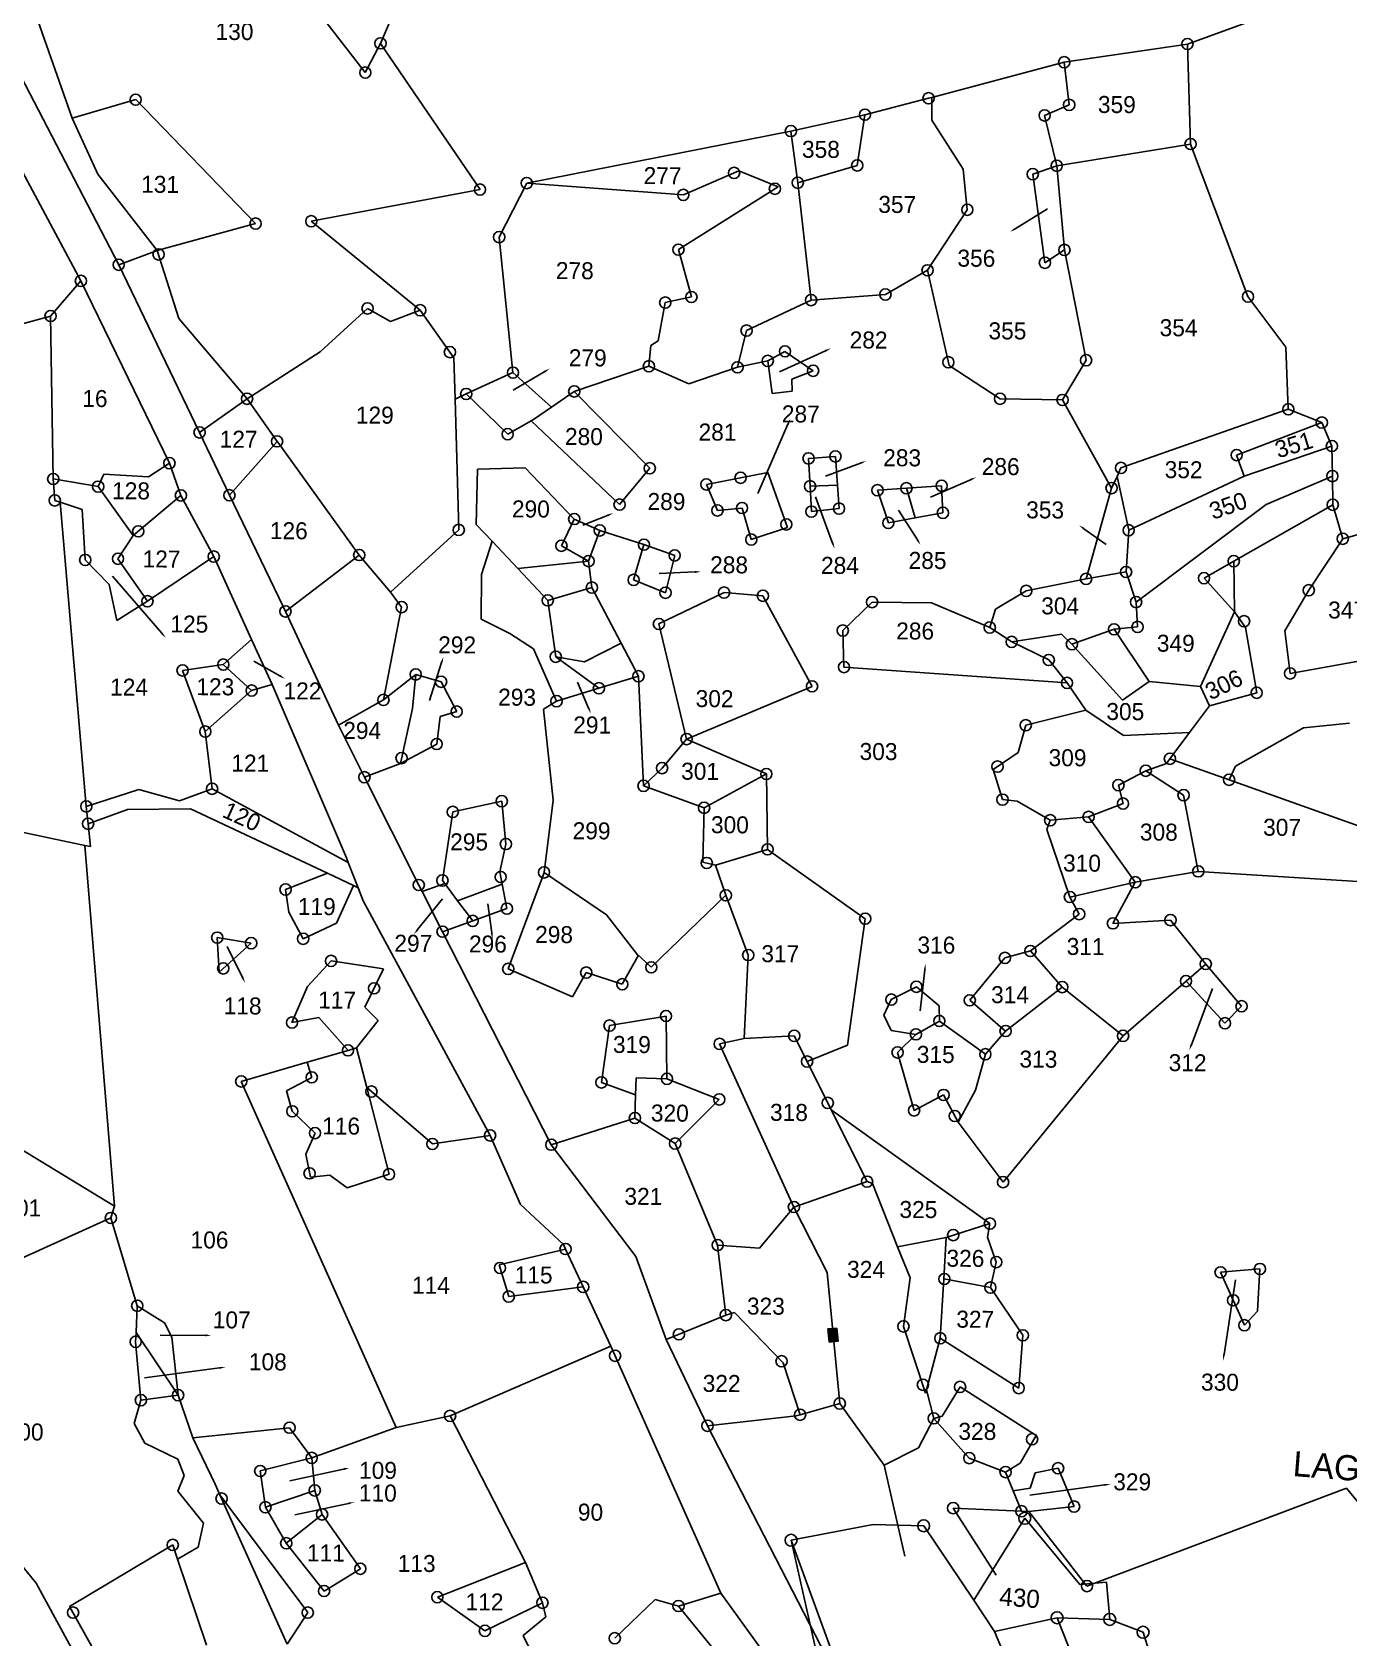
# Model space of a CAD drawing. Header units: metres. Extents: x 303309 to 305776, y 1941305 to 1944345.
# Drawn here: x 304560 to 305103, y 1942359 to 1943021 of the extents above; entities that cross this region are included whole.
import ezdxf

# ---------------------------------------------------------------- set-up
doc = ezdxf.new("R2010")
doc.units = ezdxf.units.M
for name, color, linetype in [('OFF', 1, 'Continuous'), ('POLY_PARCEL', 6, 'Continuous'), ('POLY_ROAD', 30, 'Continuous'), ('TEXT_MAPOUT', 7, 'Continuous'), ('TEXT_PARCEL', 7, 'Continuous'), ('V_BOUND_LINE', 7, 'Continuous')]:
    doc.layers.add(name, color=color, linetype=linetype)
doc.styles.add('TEXT_MAP', font='')
doc.styles.get('TEXT_MAP').set_extended_font_data('Kruti Dev 050')

msp = doc.modelspace()

# ---------------------------------------------------------------- hatches: boundary and pattern name
msp.add_hatch(color=256).paths.add_polyline_path([(304891.88, 1942486.56), (304888.15, 1942486.2), (304888.67, 1942480.81), (304892.41, 1942481.17)])

# ---------------------------------------------------------------- linework, layer by layer
for p, q in [((304965.42, 1942940.14), (304978.76, 1942948.36)), ((304887.15, 1942889.76), (304868.17, 1942881.14)), ((304771.29, 1942881.19), (304758.26, 1942873.48)), ((304871.66, 1942859.44), (304859.28, 1942830.88)), ((304901.58, 1942843.42), (304887.17, 1942837.98)), ((304947.01, 1942836.57), (304930.42, 1942829.32)), ((304890.06, 1942810.46), (304883.03, 1942829.52)), ((304797.26, 1942821.87), (304787.07, 1942817.86)), ((304925.07, 1942811.75), (304917.3, 1942823.97)), ((304993.78, 1942816.36), (305002.95, 1942809.9)), ((304833.27, 1942798.52), (304818.57, 1942797.83)), ((304613.33, 1942773.2), (304592.96, 1942796.73)), ((304661.96, 1942755.67), (304651.27, 1942761.69)), ((304728.76, 1942761.19), (304723.81, 1942745.44)), ((304789.4, 1942742.36), (304784.87, 1942753.1)), ((304718.86, 1942650.99), (304729.17, 1942663.71)), ((304749.42, 1942649.65), (304747.77, 1942661.6)), ((304646.6, 1942631.18), (304640.28, 1942643.98)), ((304928.14, 1942634.34), (304926.15, 1942617.41)), ((305038.11, 1942603.48), (305046.8, 1942626.62)), ((305051.58, 1942475.68), (305056.38, 1942506.44)), ((304888.15, 1942486.2), (304891.88, 1942486.56)), ((304891.88, 1942486.56), (304892.41, 1942481.17)), ((304631.28, 1942483.56), (304612.57, 1942483.66)), ((304888.67, 1942480.81), (304888.15, 1942486.2)), ((304892.41, 1942481.17), (304888.67, 1942480.81)), ((304637.08, 1942470.13), (304606.21, 1942466.1)), ((304688.25, 1942428.34), (304666.11, 1942423.56)), ((305002.27, 1942421.85), (304971.43, 1942417.63)), ((304690.34, 1942414.25), (304668.2, 1942409.47))]:
    msp.add_line(p, q)
for centre, radius in [((304703.54, 1943016.61), 2.32), ((305036.5, 1943016.34), 2.32), ((304985.63, 1943008.82), 2.32), ((304697.27, 1943004.54), 2.32), ((304602.52, 1942993.38), 2.32), ((304929.69, 1942993.95), 2.32), ((304987.68, 1942991.24), 2.32), ((304903.43, 1942987.18), 2.32), ((304977.56, 1942986.87), 2.32), ((304872.85, 1942980.44), 2.32), ((305037.77, 1942975.08), 2.32), ((304849.44, 1942963.16), 2.32), ((304900.24, 1942966.23), 2.32), ((304972.65, 1942962.64), 2.32), ((304982.54, 1942966.1), 2.32), ((304744.59, 1942956.29), 2.32), ((304763.87, 1942958.96), 2.32), ((304866.25, 1942956.6), 2.32), ((304875.68, 1942959.11), 2.32), ((304828.49, 1942954.09), 2.32), ((304945.66, 1942947.94), 2.32), ((304652.01, 1942942.27), 2.32), ((304674.98, 1942943.24), 2.32), ((304752.5, 1942936.69), 2.32), ((304611.95, 1942929.53), 2.32), ((304826.48, 1942931.5), 2.32), ((304985.74, 1942931.4), 2.32), ((304595.51, 1942925.28), 2.32), ((304929.28, 1942922.98), 2.32), ((304977.66, 1942926.1), 2.32), ((304579.9, 1942918.59), 2.32), ((304821.02, 1942909.65), 2.32), ((304831.82, 1942911.97), 2.32), ((304881.2, 1942910.67), 2.32), ((304911.86, 1942912.99), 2.32), ((305061.47, 1942912.13), 2.32), ((304567.41, 1942904.12), 2.32), ((304698.18, 1942907.25), 2.32), ((304719.91, 1942906.49), 2.32), ((304854.56, 1942898.12), 2.32), ((304732.18, 1942889.21), 2.32), ((304870.43, 1942889.54), 2.32), ((304814.29, 1942883.38), 2.32), ((304850.84, 1942882.95), 2.32), ((304863.34, 1942885.6), 2.32), ((304937.84, 1942885.03), 2.32), ((304994.69, 1942885.87), 2.32), ((304758.2, 1942880.76), 2.32), ((304882.05, 1942881.52), 2.32), ((304648.51, 1942869.97), 2.32), ((304738.89, 1942871.96), 2.32), ((304783.47, 1942873.02), 2.32), ((304959.18, 1942869.97), 2.32), ((304984.94, 1942869.48), 2.32), ((305078.11, 1942865.66), 2.32), ((304628.89, 1942856.08), 2.32), ((304756.01, 1942855.37), 2.32), ((305091.94, 1942860.14), 2.32), ((304660.89, 1942852.4), 2.32), ((305096.1, 1942850.48), 2.32), ((304616.44, 1942843.41), 2.32), ((304880.14, 1942845.38), 2.32), ((304891.24, 1942846.17), 2.32), ((305056.79, 1942846.74), 2.32), ((304568.51, 1942836.88), 2.32), ((304814.62, 1942841.32), 2.32), ((304852.11, 1942837.4), 2.32), ((305009.07, 1942841.43), 2.32), ((305096.28, 1942838.09), 2.32), ((304587.04, 1942833.72), 2.32), ((304621.16, 1942830.09), 2.32), ((304641.21, 1942830.17), 2.32), ((304837.98, 1942834.64), 2.32), ((304880.77, 1942833.87), 2.32), ((304908.6, 1942832.25), 2.32), ((304920.54, 1942833.08), 2.32), ((304935.07, 1942834.08), 2.32), ((305005.19, 1942833.14), 2.32), ((304569.14, 1942828.04), 2.32), ((304802.16, 1942826.31), 2.32), ((304842.56, 1942823.91), 2.32), ((304852.71, 1942824.9), 2.32), ((304881.34, 1942823.41), 2.32), ((304892.73, 1942824.67), 2.32), ((304935.57, 1942822.91), 2.32), ((305096.45, 1942826.25), 2.32), ((304735.84, 1942815.89), 2.32), ((304783.47, 1942820.36), 2.32), ((304794.01, 1942815.67), 2.32), ((304870.98, 1942818.15), 2.32), ((304913.08, 1942818.77), 2.32), ((305012.24, 1942815.74), 2.32), ((304603.57, 1942815.29), 2.32), ((304778.19, 1942809.32), 2.32), ((304812.24, 1942809.79), 2.32), ((304856.53, 1942811.9), 2.32), ((305100.59, 1942812.21), 2.32), ((304581.71, 1942803.47), 2.32), ((304595.22, 1942803.96), 2.32), ((304634.74, 1942804.88), 2.32), ((304694.75, 1942805.5), 2.32), ((304789.41, 1942803.02), 2.32), ((304824.92, 1942805.36), 2.32), ((305055.61, 1942802.97), 2.32), ((304994.65, 1942795.67), 2.32), ((305011.19, 1942798.51), 2.32), ((305043.32, 1942795.96), 2.32), ((304790.78, 1942792.09), 2.32), ((304807.98, 1942795.23), 2.32), ((304821.13, 1942789.94), 2.32), ((304845.3, 1942790.02), 2.32), ((304969.99, 1942790.71), 2.32), ((305086.53, 1942790.98), 2.32), ((304607.38, 1942786.43), 2.32), ((304712.26, 1942784.02), 2.32), ((304772.54, 1942786.8), 2.32), ((304861.3, 1942788.71), 2.32), ((304906.39, 1942786.08), 2.32), ((305015.3, 1942786.09), 2.32), ((304664.29, 1942782.23), 2.32), ((304818.4, 1942777.05), 2.32), ((305015.9, 1942775.85), 2.32), ((305059.86, 1942778.18), 2.32), ((304894.29, 1942774.36), 2.32), ((304954.92, 1942775.6), 2.32), ((304963.96, 1942769.65), 2.32), ((305006.22, 1942774.85), 2.32), ((304775.83, 1942763.52), 2.32), ((304988.82, 1942768.72), 2.32), ((304621.86, 1942757.89), 2.32), ((304638.68, 1942760.29), 2.32), ((304718.06, 1942756.24), 2.32), ((304894.77, 1942759.28), 2.32), ((304979.25, 1942762.2), 2.32), ((305078.85, 1942756.65), 2.32), ((304650.37, 1942749.6), 2.32), ((304728.53, 1942753.2), 2.32), ((304793.67, 1942750.53), 2.32), ((304809.96, 1942755.48), 2.32), ((304881.61, 1942751.33), 2.32), ((304986.8, 1942752.74), 2.32), ((304704.75, 1942745.73), 2.32), ((304776.16, 1942745.21), 2.32), ((305065.05, 1942748.68), 2.32), ((304734.97, 1942740.93), 2.32), ((304631.25, 1942732.67), 2.32), ((304829.83, 1942729.58), 2.32), ((304969.78, 1942735.27), 2.32), ((304726.72, 1942727.53), 2.32), ((304712.25, 1942721.71), 2.32), ((304819.72, 1942717.62), 2.32), ((304958.11, 1942718.22), 2.32), ((305019.28, 1942716.5), 2.32), ((305029.26, 1942721.46), 2.32), ((304696.92, 1942713.85), 2.32), ((304812.06, 1942710.28), 2.32), ((304862.75, 1942715.17), 2.32), ((305008.01, 1942710.56), 2.32), ((305053.66, 1942712.79), 2.32), ((304634.07, 1942709.07), 2.32), ((304753.58, 1942703.96), 2.32), ((304960.18, 1942704.59), 2.32), ((305009.9, 1942702.95), 2.32), ((305034.89, 1942706.43), 2.32), ((304582.15, 1942701.77), 2.32), ((304733.34, 1942699.54), 2.32), ((304837.06, 1942701.21), 2.32), ((304995.68, 1942697.48), 2.32), ((304582.9, 1942694.62), 2.32), ((304979.89, 1942696.09), 2.32), ((304755.29, 1942686.27), 2.32), ((304863.24, 1942684.08), 2.32), ((304838.14, 1942678.46), 2.32), ((304729.1, 1942671.22), 2.32), ((304753.12, 1942672.66), 2.32), ((304771.01, 1942674.57), 2.32), ((305014.93, 1942670.49), 2.32), ((305040.95, 1942674.99), 2.32), ((304664.37, 1942667.51), 2.32), ((304719.33, 1942669.36), 2.32), ((304846.02, 1942665.11), 2.32), ((304987.99, 1942664.41), 2.32), ((304755.71, 1942659.62), 2.32), ((304991.81, 1942657.36), 2.32), ((304729.15, 1942650.11), 2.32), ((304741.57, 1942654.55), 2.32), ((304903.52, 1942655.47), 2.32), ((305005.75, 1942653.54), 2.32), ((305029.49, 1942654.88), 2.32), ((304636.18, 1942647.65), 2.32), ((304650.17, 1942645.37), 2.32), ((304671.63, 1942647.17), 2.32), ((304683.16, 1942638.04), 2.32), ((304855.26, 1942640.47), 2.32), ((304961.17, 1942639.28), 2.32), ((304971.72, 1942642.14), 2.32), ((305044.03, 1942636.77), 2.32), ((304638.63, 1942634.96), 2.32), ((304756.22, 1942634.75), 2.32), ((304788.44, 1942633.24), 2.32), ((304815.27, 1942635.4), 2.32), ((304700.88, 1942626.74), 2.32), ((304803.31, 1942628.42), 2.32), ((304924.67, 1942627.36), 2.32), ((304984.83, 1942627.24), 2.32), ((305035.9, 1942629.71), 2.32), ((304914.3, 1942622.09), 2.32), ((304946.66, 1942621.79), 2.32), ((305058.8, 1942619.33), 2.32), ((304667.01, 1942612.62), 2.32), ((304798.03, 1942611.36), 2.32), ((304821.34, 1942615.31), 2.32), ((304934.12, 1942613.25), 2.32), ((305051.95, 1942612.34), 2.32), ((304843.46, 1942603.82), 2.32), ((304874.26, 1942607.13), 2.32), ((304924.44, 1942607.74), 2.32), ((304961.45, 1942609.12), 2.32), ((305009.92, 1942607.14), 2.32), ((304690.13, 1942601.14), 2.32), ((304916.9, 1942600.31), 2.32), ((304953.11, 1942599.53), 2.32), ((304879.54, 1942596.54), 2.32), ((304646.09, 1942588.33), 2.32), ((304675.16, 1942590.01), 2.32), ((304699.81, 1942584.12), 2.32), ((304794.69, 1942587.9), 2.32), ((304821.74, 1942589.4), 2.32), ((304843.33, 1942580.89), 2.32), ((304888.07, 1942579.46), 2.32), ((304935.88, 1942582.74), 2.32), ((304667.14, 1942576), 2.32), ((304808.49, 1942573.23), 2.32), ((304923.69, 1942576.34), 2.32), ((304940.46, 1942574.06), 2.32), ((304676.51, 1942566.99), 2.32), ((304748.75, 1942566.04), 2.32), ((304724.95, 1942562.51), 2.32), ((304774.01, 1942562.22), 2.32), ((304825.12, 1942562.7), 2.32), ((304674.28, 1942550.39), 2.32), ((304707.06, 1942550.03), 2.32), ((304904.29, 1942546.98), 2.32), ((304960.42, 1942546.77), 2.32), ((304592.31, 1942531.99), 2.32), ((304874.09, 1942536.51), 2.32), ((304939.85, 1942524.93), 2.32), ((304954.98, 1942529.68), 2.32), ((304779.89, 1942519.17), 2.32), ((304842.65, 1942520.81), 2.32), ((304752.84, 1942511.36), 2.32), ((304957.62, 1942513.79), 2.32), ((305066.38, 1942510.95), 2.32), ((304936.18, 1942506.82), 2.32), ((305050.14, 1942509.57), 2.32), ((304756.44, 1942499.58), 2.32), ((304787.16, 1942503.56), 2.32), ((304955.17, 1942503.26), 2.32), ((305055.35, 1942498.02), 2.32), ((304603.17, 1942495.78), 2.32), ((304846.02, 1942491.91), 2.32), ((304919.32, 1942487.25), 2.32), ((305060, 1942487.75), 2.32), ((304602.51, 1942480.89), 2.32), ((304826.66, 1942483.98), 2.32), ((304934.51, 1942482.38), 2.32), ((304968.57, 1942483.57), 2.32), ((304800.35, 1942475.13), 2.32), ((304869.02, 1942472.86), 2.32), ((304620.02, 1942458.88), 2.32), ((304927.34, 1942463.17), 2.32), ((304942.68, 1942462.29), 2.32), ((304966.86, 1942461.81), 2.32), ((304604.66, 1942456.82), 2.32), ((304893.01, 1942455.45), 2.32), ((304666.03, 1942445.46), 2.32), ((304732.25, 1942450.35), 2.32), ((304838.46, 1942446.25), 2.32), ((304876.65, 1942450.79), 2.32), ((304931.82, 1942449.31), 2.32), ((304972.4, 1942440.7), 2.32), ((304675.15, 1942433), 2.32), ((304946.48, 1942432.9), 2.32), ((304653.93, 1942427.6), 2.32), ((304961.44, 1942427.15), 2.32), ((304983.13, 1942428.72), 2.32), ((304676.43, 1942419.57), 2.32), ((304637.96, 1942416.21), 2.32), ((304656.06, 1942412.63), 2.32), ((304939.82, 1942412.27), 2.32), ((304989.73, 1942412.92), 2.32), ((304679.42, 1942409.68), 2.32), ((304927.65, 1942404.99), 2.47), ((304968.01, 1942411.01), 2.32), ((304969.38, 1942408.1), 2.47), ((304872.93, 1942399.02), 2.47), ((304617.83, 1942397.11), 2.32), ((304664.65, 1942397.79), 2.32), ((304695.22, 1942387.25), 2.32), ((304995.04, 1942380.13), 2.32), ((304680.28, 1942378.08), 2.32), ((304726.99, 1942375.54), 2.32), ((304770.35, 1942373.23), 2.32), ((304826.49, 1942371.89), 2.32), ((304576.68, 1942369.19), 2.32), ((304673.51, 1942369.19), 2.32), ((304982.68, 1942367.07), 2.47), ((305004.41, 1942366.38), 2.47), ((304746.61, 1942361.65), 2.32), ((304800.21, 1942358.61), 2.32), ((305018.17, 1942361.05), 2.47)]:
    msp.add_circle(centre, radius)
for points in [[(304965.64, 1942939.79), (304963.29, 1942938.83), (304965.2, 1942940.5)], [(304886.98, 1942890.14), (304889.43, 1942890.79), (304887.32, 1942889.38)], [(304771.08, 1942881.55), (304773.44, 1942882.47), (304771.51, 1942880.83)], [(304871.28, 1942859.61), (304872.66, 1942861.74), (304872.04, 1942859.28)], [(304901.43, 1942843.81), (304903.91, 1942844.3), (304901.72, 1942843.03)], [(304946.84, 1942836.95), (304949.3, 1942837.57), (304947.17, 1942836.18)], [(304797.11, 1942822.25), (304799.59, 1942822.78), (304797.41, 1942821.48)], [(304993.54, 1942816.02), (304991.73, 1942817.81), (304994.02, 1942816.71)], [(304925.42, 1942811.98), (304926.41, 1942809.64), (304924.72, 1942811.53)], [(304890.45, 1942810.61), (304890.93, 1942808.12), (304889.67, 1942810.32)], [(304833.25, 1942798.93), (304835.76, 1942798.63), (304833.29, 1942798.1)], [(304613.65, 1942773.47), (304614.97, 1942771.31), (304613.02, 1942772.93)], [(304728.36, 1942761.31), (304729.51, 1942763.57), (304729.16, 1942761.06)], [(304662.16, 1942756.04), (304664.14, 1942754.45), (304661.75, 1942755.31)], [(304789.78, 1942742.52), (304790.37, 1942740.06), (304789.02, 1942742.2)], [(304719.19, 1942650.73), (304717.29, 1942649.05), (304718.54, 1942651.26)], [(304749.83, 1942649.7), (304749.75, 1942647.17), (304749, 1942649.59)], [(304927.72, 1942634.39), (304928.43, 1942636.83), (304928.55, 1942634.3)], [(304646.97, 1942631.36), (304647.71, 1942628.94), (304646.23, 1942631)], [(305038.5, 1942603.34), (305037.24, 1942601.14), (305037.72, 1942603.63)], [(304631.28, 1942483.97), (304633.78, 1942483.54), (304631.28, 1942483.14)], [(305051.99, 1942475.62), (305051.19, 1942473.21), (305051.17, 1942475.75)], [(304637.03, 1942470.54), (304639.56, 1942470.45), (304637.13, 1942469.72)], [(304688.16, 1942428.75), (304690.7, 1942428.87), (304688.34, 1942427.94)], [(305002.21, 1942422.26), (305004.74, 1942422.18), (305002.32, 1942421.43)], [(304690.25, 1942414.65), (304692.78, 1942414.77), (304690.43, 1942413.84)]]:
    msp.add_solid(points)
at = {"layer": 'OFF'}
msp.add_line((304872.93, 1942399.02), (304890.27, 1942322.41), dxfattribs=at)
at = {"layer": 'POLY_PARCEL'}
for p, q in [((304541.89, 1943084.12), (304576.32, 1942985.7)), ((304726.48, 1943070.61), (304703.54, 1943016.61)), ((304671.94, 1943037.17), (304697.27, 1943004.54)), ((305072.45, 1943029.29), (305036.5, 1943016.34)), ((304697.27, 1943004.54), (304703.54, 1943016.61)), ((304703.54, 1943016.61), (304744.59, 1942956.29)), ((305036.5, 1943016.34), (304985.63, 1943008.82)), ((305036.5, 1943016.34), (305037.77, 1942975.08)), ((304985.63, 1943008.82), (304931.06, 1942994.31)), ((304987.68, 1942991.24), (304985.63, 1943008.82)), ((304602.52, 1942993.38), (304576.32, 1942985.7)), ((304652.01, 1942942.27), (304602.52, 1942993.38)), ((304929.69, 1942993.95), (304903.43, 1942987.18)), ((304931.06, 1942994.31), (304929.69, 1942993.95)), ((304931, 1942984.87), (304931.06, 1942994.31)), ((304977.56, 1942986.87), (304987.68, 1942991.24)), ((304576.32, 1942985.7), (304586.89, 1942962.6)), ((304903.43, 1942987.18), (304872.85, 1942980.44)), ((304903.43, 1942987.18), (304900.24, 1942966.23)), ((304943.94, 1942964.73), (304931, 1942984.87)), ((304982.54, 1942966.1), (304977.56, 1942986.87)), ((304872.85, 1942980.44), (304763.87, 1942958.96)), ((304875.68, 1942959.11), (304872.85, 1942980.44)), ((305037.77, 1942975.08), (304982.54, 1942966.1)), ((305061.47, 1942912.13), (305037.77, 1942975.08)), ((304851.42, 1942964.01), (304828.49, 1942954.09)), ((304867.61, 1942957.46), (304851.42, 1942964.01)), ((304900.24, 1942966.23), (304875.68, 1942959.11)), ((304945.66, 1942947.94), (304943.94, 1942964.73)), ((304982.54, 1942966.1), (304972.65, 1942962.64)), ((304985.74, 1942931.4), (304982.54, 1942966.1)), ((304586.89, 1942962.6), (304611.44, 1942931.15)), ((304763.87, 1942958.96), (304752.5, 1942936.69)), ((304828.49, 1942954.09), (304763.87, 1942958.96)), ((304826.48, 1942931.5), (304867.61, 1942957.46)), ((304875.68, 1942959.11), (304881.2, 1942910.67)), ((304972.65, 1942962.64), (304977.66, 1942926.1)), ((304744.59, 1942956.29), (304674.98, 1942943.24)), ((304929.28, 1942922.98), (304945.66, 1942947.94)), ((304611.44, 1942931.15), (304652.01, 1942942.27)), ((304674.98, 1942943.24), (304719.91, 1942906.49)), ((304611.44, 1942931.15), (304595.51, 1942925.28)), ((304620.33, 1942903.09), (304611.44, 1942931.15)), ((304752.5, 1942936.69), (304758.2, 1942880.76)), ((304831.82, 1942911.97), (304826.48, 1942931.5)), ((304977.66, 1942926.1), (304985.74, 1942931.4)), ((304994.69, 1942885.87), (304985.74, 1942931.4)), ((304567.41, 1942904.12), (304579.9, 1942918.59)), ((304911.86, 1942912.99), (304929.28, 1942922.98)), ((304929.28, 1942922.98), (304938.14, 1942883.7)), ((304821.02, 1942909.65), (304831.82, 1942911.97)), ((304881.2, 1942910.67), (304854.56, 1942898.12)), ((304881.2, 1942910.67), (304911.86, 1942912.99)), ((305077.13, 1942891.29), (305061.47, 1942912.13)), ((304499.54, 1942885.58), (304567.41, 1942904.12)), ((304568.51, 1942836.88), (304567.41, 1942904.12)), ((304698.18, 1942907.25), (304678.69, 1942889.28)), ((304707.68, 1942901.8), (304698.18, 1942907.25)), ((304719.91, 1942906.49), (304707.68, 1942901.8)), ((304719.91, 1942906.49), (304733.82, 1942886.9)), ((304818.1, 1942893.91), (304821.02, 1942909.65)), ((304648.51, 1942869.97), (304620.33, 1942903.09)), ((304854.56, 1942898.12), (304850.84, 1942882.95)), ((304814.29, 1942883.38), (304815.02, 1942892)), ((304815.02, 1942892), (304818.1, 1942893.91)), ((305078.11, 1942865.66), (305077.13, 1942891.29)), ((304678.69, 1942889.28), (304648.51, 1942869.97)), ((304733.82, 1942886.9), (304734.3, 1942869.87)), ((304850.84, 1942882.95), (304863.34, 1942885.6)), ((304870.43, 1942889.54), (304863.34, 1942885.6)), ((304863.34, 1942885.6), (304865.08, 1942872.21)), ((304882.05, 1942881.52), (304870.43, 1942889.54)), ((304984.94, 1942869.48), (304994.69, 1942885.87)), ((304758.2, 1942880.76), (304738.89, 1942871.96)), ((304758.2, 1942880.76), (304774.03, 1942866.49)), ((304783.47, 1942873.02), (304814.29, 1942883.38)), ((304830.71, 1942876.15), (304814.29, 1942883.38)), ((304850.84, 1942882.95), (304830.71, 1942876.15)), ((304873.29, 1942878.06), (304882.05, 1942881.52)), ((304873.38, 1942873.18), (304873.29, 1942878.06)), ((304938.14, 1942883.7), (304959.18, 1942869.97)), ((304738.89, 1942871.96), (304734.3, 1942869.87)), ((304738.89, 1942871.96), (304756.01, 1942855.37)), ((304774.03, 1942866.49), (304783.47, 1942873.02)), ((304783.47, 1942873.02), (304814.62, 1942841.32)), ((304865.08, 1942872.21), (304873.38, 1942873.18)), ((304648.51, 1942869.97), (304628.89, 1942856.08)), ((304660.89, 1942852.4), (304648.51, 1942869.97)), ((304734.3, 1942869.87), (304735.84, 1942815.89)), ((304766.71, 1942861.43), (304774.03, 1942866.49)), ((304959.18, 1942869.97), (304984.94, 1942869.48)), ((304984.94, 1942869.48), (305005.19, 1942833.14)), ((305009.07, 1942841.43), (305078.11, 1942865.66)), ((305091.94, 1942860.14), (305078.11, 1942865.66)), ((304756.01, 1942855.37), (304765.67, 1942860.84)), ((304765.67, 1942860.84), (304766.71, 1942861.43)), ((304802.16, 1942826.31), (304765.67, 1942860.84)), ((305091.94, 1942860.14), (305056.79, 1942846.74)), ((305096.1, 1942850.48), (305091.94, 1942860.14)), ((304660.89, 1942852.4), (304641.21, 1942830.17)), ((304661.54, 1942851.48), (304660.89, 1942852.4)), ((304694.75, 1942805.5), (304661.54, 1942851.48)), ((304891.24, 1942846.17), (304880.14, 1942845.38)), ((304880.14, 1942845.38), (304880.77, 1942833.87)), ((304892.06, 1942834.33), (304891.24, 1942846.17)), ((305056.79, 1942846.74), (305059.87, 1942838.1)), ((305059.87, 1942838.1), (305096.1, 1942850.48)), ((305096.28, 1942838.09), (305096.1, 1942850.48)), ((304589.4, 1942838.8), (304587.04, 1942833.72)), ((304607.79, 1942837.79), (304589.4, 1942838.8)), ((304616.44, 1942843.41), (304607.79, 1942837.79)), ((304743.49, 1942840.98), (304743.03, 1942818.16)), ((304763.25, 1942841.42), (304743.49, 1942840.98)), ((304783.47, 1942820.36), (304763.25, 1942841.42)), ((304814.62, 1942841.32), (304802.16, 1942826.31)), ((304837.98, 1942834.64), (304863.42, 1942839.61)), ((304863.42, 1942839.61), (304871.44, 1942816.83)), ((305005.19, 1942833.14), (305007.44, 1942837.94)), ((305007.44, 1942837.94), (305009.07, 1942841.43)), ((305012.24, 1942815.74), (305007.44, 1942837.94)), ((305059.87, 1942838.1), (305012.24, 1942815.74)), ((305096.28, 1942838.09), (305068.91, 1942826.31)), ((305096.45, 1942826.25), (305096.28, 1942838.09)), ((304568.51, 1942836.88), (304569.14, 1942828.04)), ((304587.04, 1942833.72), (304568.51, 1942836.88)), ((304587.04, 1942833.72), (304601.52, 1942813.56)), ((304842.56, 1942823.91), (304837.98, 1942834.64)), ((304880.77, 1942833.87), (304892.06, 1942834.33)), ((304880.77, 1942833.87), (304881.34, 1942823.41)), ((304892.73, 1942824.67), (304892.06, 1942834.33)), ((304908.6, 1942832.25), (304920.54, 1942833.08)), ((304913.08, 1942818.77), (304908.6, 1942832.25)), ((304920.54, 1942833.08), (304935.07, 1942834.08)), ((304920.54, 1942833.08), (304924.12, 1942820.8)), ((304935.07, 1942834.08), (304935.57, 1942822.91)), ((305005.19, 1942833.14), (304994.65, 1942795.67)), ((304569.14, 1942828.04), (304571.39, 1942827.3)), ((304571.39, 1942827.3), (304580.47, 1942824.34)), ((304571.39, 1942827.3), (304582.15, 1942701.77)), ((304580.47, 1942824.34), (304581.71, 1942803.47)), ((304601.52, 1942813.56), (304621.16, 1942830.09)), ((304852.71, 1942824.9), (304842.56, 1942823.91)), ((304856.53, 1942811.9), (304852.71, 1942824.9)), ((304881.34, 1942823.41), (304892.73, 1942824.67)), ((305068.91, 1942826.31), (305015.3, 1942786.09)), ((305096.45, 1942826.25), (305055.61, 1942802.97)), ((305100.59, 1942812.21), (305096.45, 1942826.25)), ((304743.03, 1942818.16), (304749.55, 1942811.23)), ((304783.47, 1942820.36), (304778.19, 1942809.32)), ((304794.01, 1942815.67), (304783.47, 1942820.36)), ((304924.12, 1942820.8), (304913.08, 1942818.77)), ((304935.57, 1942822.91), (304924.12, 1942820.8)), ((304595.22, 1942803.96), (304601.52, 1942813.56)), ((304735.84, 1942815.89), (304707.66, 1942790.25)), ((304749.55, 1942811.23), (304745.23, 1942797.54)), ((304749.55, 1942811.23), (304760.15, 1942799.96)), ((304789.41, 1942803.02), (304794.01, 1942815.67)), ((304794.01, 1942815.67), (304812.24, 1942809.79)), ((304871.44, 1942816.83), (304856.53, 1942811.9)), ((305012.24, 1942815.74), (305011.19, 1942798.51)), ((305100.59, 1942812.21), (305086.53, 1942790.98)), ((305114.39, 1942816.02), (305100.59, 1942812.21)), ((304634.74, 1942804.88), (304607.38, 1942786.43)), ((304694.75, 1942805.5), (304664.29, 1942782.23)), ((304707.66, 1942790.25), (304694.75, 1942805.5)), ((304778.19, 1942809.32), (304789.41, 1942803.02)), ((304807.98, 1942795.23), (304812.24, 1942809.79)), ((304812.24, 1942809.79), (304824.92, 1942805.36)), ((304824.92, 1942805.36), (304821.13, 1942789.94)), ((304581.71, 1942803.47), (304591.53, 1942793.33)), ((304607.38, 1942786.43), (304595.22, 1942803.96)), ((304789.41, 1942803.02), (304760.15, 1942799.96)), ((304760.15, 1942799.96), (304772.54, 1942786.8)), ((304790.78, 1942792.09), (304789.41, 1942803.02)), ((305011.19, 1942798.51), (304994.65, 1942795.67)), ((305011.19, 1942798.51), (305015.3, 1942786.09)), ((305055.61, 1942802.97), (305043.32, 1942795.96)), ((305055.93, 1942782.02), (305055.61, 1942802.97)), ((304591.53, 1942793.33), (304594.74, 1942778.46)), ((304745.23, 1942797.54), (304745.12, 1942779.01)), ((304772.54, 1942786.8), (304790.78, 1942792.09)), ((304802.83, 1942769.1), (304790.78, 1942792.09)), ((304821.13, 1942789.94), (304807.98, 1942795.23)), ((304994.65, 1942795.67), (304969.99, 1942790.71)), ((305043.32, 1942795.96), (305055.93, 1942782.02)), ((304594.74, 1942778.46), (304607.38, 1942786.43)), ((304712.26, 1942784.02), (304707.66, 1942790.25)), ((304775.83, 1942763.52), (304772.54, 1942786.8)), ((304818.4, 1942777.05), (304845.3, 1942790.02)), ((304845.3, 1942790.02), (304861.3, 1942788.71)), ((304861.3, 1942788.71), (304881.61, 1942751.33)), ((304906.39, 1942786.08), (304894.29, 1942774.36)), ((304930.91, 1942785.72), (304906.39, 1942786.08)), ((304954.92, 1942775.6), (304930.91, 1942785.72)), ((304969.99, 1942790.71), (304957.34, 1942783.18)), ((305015.3, 1942786.09), (305015.9, 1942775.85)), ((305086.53, 1942790.98), (305076.67, 1942774.27)), ((304704.75, 1942745.73), (304712.26, 1942784.02)), ((304745.12, 1942779.01), (304756.9, 1942773.1)), ((304957.34, 1942783.18), (304954.92, 1942775.6)), ((305041.84, 1942751.21), (305055.93, 1942782.02)), ((305055.93, 1942782.02), (305060.45, 1942775.56)), ((304756.9, 1942773.1), (304766.68, 1942766.76)), ((304829.83, 1942729.58), (304818.4, 1942777.05)), ((304894.29, 1942774.36), (304894.77, 1942759.28)), ((304963.96, 1942769.65), (304954.92, 1942775.6)), ((304963.96, 1942769.65), (304984.53, 1942772.82)), ((304984.53, 1942772.82), (304988.82, 1942768.72)), ((305006.22, 1942774.85), (304988.82, 1942768.72)), ((305015.9, 1942775.85), (305006.22, 1942774.85)), ((305020.74, 1942753.34), (305006.22, 1942774.85)), ((305060.45, 1942775.56), (305065.05, 1942748.68)), ((305076.67, 1942774.27), (305078.85, 1942756.65)), ((304650.29, 1942770.67), (304638.68, 1942760.29)), ((304766.68, 1942766.76), (304776.16, 1942745.21)), ((304802.83, 1942769.1), (304787.74, 1942761.46)), ((304809.96, 1942755.48), (304802.83, 1942769.1)), ((304979.25, 1942762.2), (304963.96, 1942769.65)), ((304988.82, 1942768.72), (305009.69, 1942745.58)), ((304638.68, 1942760.29), (304621.86, 1942757.89)), ((304638.68, 1942760.29), (304650.37, 1942749.6)), ((304775.83, 1942763.52), (304793.67, 1942750.53)), ((304787.74, 1942761.46), (304775.83, 1942763.52)), ((304894.77, 1942759.28), (304986.8, 1942752.74)), ((304986.8, 1942752.74), (304979.25, 1942762.2)), ((305078.85, 1942756.65), (305120.61, 1942764.17)), ((304621.86, 1942757.89), (304631.25, 1942732.67)), ((304650.37, 1942749.6), (304658.87, 1942752.07)), ((304704.75, 1942745.73), (304718.06, 1942756.24)), ((304716.76, 1942742.25), (304718.06, 1942756.24)), ((304718.06, 1942756.24), (304728.53, 1942753.2)), ((304728.53, 1942753.2), (304734.97, 1942740.93)), ((304793.67, 1942750.53), (304809.96, 1942755.48)), ((304812.06, 1942710.28), (304809.96, 1942755.48)), ((304986.8, 1942752.74), (304994.57, 1942741.47)), ((305009.69, 1942745.58), (305020.74, 1942753.34)), ((305041.84, 1942751.21), (305020.74, 1942753.34)), ((304650.37, 1942749.6), (304631.25, 1942732.67)), ((304686.15, 1942735.25), (304704.75, 1942745.73)), ((304776.16, 1942745.21), (304770.85, 1942741.94)), ((304776.16, 1942745.21), (304793.67, 1942750.53)), ((304881.61, 1942751.33), (304829.83, 1942729.58)), ((305045.55, 1942743.34), (305041.84, 1942751.21)), ((305065.05, 1942748.68), (305045.55, 1942743.34)), ((304711.78, 1942719.56), (304716.76, 1942742.25)), ((304728.22, 1942738.87), (304726.72, 1942727.53)), ((304734.97, 1942740.93), (304728.22, 1942738.87)), ((304770.85, 1942741.94), (304774.72, 1942704.32)), ((304994.57, 1942741.47), (304969.78, 1942735.27)), ((304994.57, 1942741.47), (305010.06, 1942731.07)), ((305037.28, 1942732.23), (305045.55, 1942743.34)), ((304631.25, 1942732.67), (304634.07, 1942709.07)), ((304969.78, 1942735.27), (304966.65, 1942724.06)), ((305010.06, 1942731.07), (305037.28, 1942732.23)), ((305029.26, 1942721.46), (305037.28, 1942732.23)), ((305084.41, 1942734.27), (305056.34, 1942718.42)), ((305103.29, 1942736.15), (305084.41, 1942734.27)), ((304726.72, 1942727.53), (304711.78, 1942719.56)), ((304829.83, 1942729.58), (304819.72, 1942717.62)), ((304862.75, 1942715.17), (304829.83, 1942729.58)), ((304711.78, 1942719.56), (304696.92, 1942713.85)), ((304966.65, 1942724.06), (304956.28, 1942716.98)), ((305019.28, 1942716.5), (305027.81, 1942719.51)), ((305027.81, 1942719.51), (305029.26, 1942721.46)), ((305053.66, 1942712.79), (305029.26, 1942721.46)), ((305056.34, 1942718.42), (305053.66, 1942712.79)), ((304819.72, 1942717.62), (304812.06, 1942710.28)), ((304862.75, 1942715.17), (304837.06, 1942701.21)), ((304863.24, 1942684.08), (304862.75, 1942715.17)), ((304956.28, 1942716.98), (304960.18, 1942704.59)), ((305008.01, 1942710.56), (305019.28, 1942716.5)), ((305019.28, 1942716.5), (305034.89, 1942706.43)), ((305133.3, 1942684.33), (305053.66, 1942712.79)), ((304581.59, 1942685.68), (304477.06, 1942707.59)), ((304603.87, 1942708.79), (304582.15, 1942701.77)), ((304620.65, 1942704.16), (304603.87, 1942708.79)), ((304634.07, 1942709.07), (304620.65, 1942704.16)), ((304634.07, 1942709.07), (304690.24, 1942678.65)), ((304837.06, 1942701.21), (304812.06, 1942710.28)), ((305009.9, 1942702.95), (305008.01, 1942710.56)), ((305034.89, 1942706.43), (305040.95, 1942674.99)), ((304582.15, 1942701.77), (304582.9, 1942694.62)), ((304582.9, 1942694.62), (304599.17, 1942700.54)), ((304599.17, 1942700.54), (304625.17, 1942700.73)), ((304625.17, 1942700.73), (304681.62, 1942674.2)), ((304729.1, 1942671.22), (304733.34, 1942699.54)), ((304733.34, 1942699.54), (304753.58, 1942703.96)), ((304753.58, 1942703.96), (304755.29, 1942686.27)), ((304774.72, 1942704.32), (304771.01, 1942674.57)), ((304836.6, 1942678.83), (304837.06, 1942701.21)), ((304960.18, 1942704.59), (304966.2, 1942703.99)), ((304966.2, 1942703.99), (304979.89, 1942696.09)), ((304995.68, 1942697.48), (305009.9, 1942702.95)), ((304582.9, 1942694.62), (304583.87, 1942685.21)), ((304978.5, 1942692.24), (304979.89, 1942696.09)), ((304987.99, 1942664.41), (304978.5, 1942692.24)), ((304979.89, 1942696.09), (304995.68, 1942697.48)), ((304995.68, 1942697.48), (305014.93, 1942670.49)), ((304593.85, 1942536.82), (304581.59, 1942685.68)), ((304583.87, 1942685.21), (304581.59, 1942685.68)), ((304755.29, 1942686.27), (304752.71, 1942674.74)), ((304841.79, 1942677.59), (304836.6, 1942678.83)), ((304841.79, 1942677.59), (304863.24, 1942684.08)), ((304903.52, 1942655.47), (304863.24, 1942684.08)), ((304681.62, 1942674.2), (304664.37, 1942667.51)), ((304681.62, 1942674.2), (304692.35, 1942669.16)), ((304752.71, 1942674.74), (304753.72, 1942669.65)), ((304771.01, 1942674.57), (304756.22, 1942634.75)), ((304796.85, 1942657.12), (304771.01, 1942674.57)), ((304846.02, 1942665.11), (304841.79, 1942677.59)), ((305014.93, 1942670.49), (305040.95, 1942674.99)), ((305040.95, 1942674.99), (305175.81, 1942666.39)), ((304664.37, 1942667.51), (304665.68, 1942658.21)), ((304685.4, 1942653.56), (304692.35, 1942669.16)), ((304692.35, 1942669.16), (304694.29, 1942668.25)), ((304730.05, 1942669.95), (304720.69, 1942666.69)), ((304730.05, 1942669.95), (304729.1, 1942671.22)), ((304735.36, 1942662.85), (304730.05, 1942669.95)), ((304735.36, 1942662.85), (304753.72, 1942669.65)), ((304753.72, 1942669.65), (304755.71, 1942659.62)), ((305014.93, 1942670.49), (304987.99, 1942664.41)), ((305005.75, 1942653.54), (305014.93, 1942670.49)), ((304741.57, 1942654.55), (304735.36, 1942662.85)), ((304755.71, 1942659.62), (304741.57, 1942654.55)), ((304815.27, 1942635.4), (304846.02, 1942665.11)), ((304855.26, 1942640.47), (304846.02, 1942665.11)), ((304987.99, 1942664.41), (304991.81, 1942657.36)), ((304665.68, 1942658.21), (304671.63, 1942647.17)), ((304671.63, 1942647.17), (304685.4, 1942653.56)), ((304741.57, 1942654.55), (304729.15, 1942650.11)), ((304809.16, 1942641.13), (304796.85, 1942657.12)), ((304896.2, 1942603.23), (304903.52, 1942655.47)), ((304991.81, 1942657.36), (304971.72, 1942642.14)), ((305029.49, 1942654.88), (305005.75, 1942653.54)), ((305044.03, 1942636.77), (305029.49, 1942654.88)), ((304636.18, 1942647.65), (304650.17, 1942645.37)), ((304636.93, 1942633.43), (304636.18, 1942647.65)), ((304650.17, 1942645.37), (304636.93, 1942633.43)), ((304803.31, 1942628.42), (304809.89, 1942640.18)), ((304809.16, 1942641.13), (304815.27, 1942635.4)), ((304809.89, 1942640.18), (304809.16, 1942641.13)), ((304853.52, 1942606.08), (304855.26, 1942640.47)), ((304961.17, 1942639.28), (304946.66, 1942621.79)), ((304971.72, 1942642.14), (304961.17, 1942639.28)), ((304984.83, 1942627.24), (304971.72, 1942642.14)), ((304683.16, 1942638.04), (304673.45, 1942627.55)), ((304683.16, 1942638.04), (304704.71, 1942634.74)), ((304704.71, 1942634.74), (304697.12, 1942618.91)), ((304756.22, 1942634.75), (304782.75, 1942623.24)), ((304782.75, 1942623.24), (304788.44, 1942633.24)), ((304788.44, 1942633.24), (304803.31, 1942628.42)), ((305035.9, 1942629.71), (305044.03, 1942636.77)), ((305044.03, 1942636.77), (305058.8, 1942619.33)), ((304673.45, 1942627.55), (304667.01, 1942612.62)), ((304914.3, 1942622.09), (304924.67, 1942627.36)), ((304924.67, 1942627.36), (304934.04, 1942619.48)), ((304961.45, 1942609.12), (304984.83, 1942627.24)), ((304984.83, 1942627.24), (305009.92, 1942607.14)), ((305009.92, 1942607.14), (305035.9, 1942629.71)), ((305051.95, 1942612.34), (305035.9, 1942629.71)), ((304911.2, 1942615.64), (304914.3, 1942622.09)), ((304934.04, 1942619.48), (304934.12, 1942613.25)), ((304946.66, 1942621.79), (304961.45, 1942609.12)), ((305058.8, 1942619.33), (305051.95, 1942612.34)), ((304667.01, 1942612.62), (304678.03, 1942614.71)), ((304678.03, 1942614.71), (304690.13, 1942601.14)), ((304702.57, 1942613.51), (304693.64, 1942602.16)), ((304697.12, 1942618.91), (304702.57, 1942613.51)), ((304821.34, 1942615.31), (304798.03, 1942611.36)), ((304821.74, 1942589.4), (304821.34, 1942615.31)), ((304914.23, 1942609.39), (304911.2, 1942615.64)), ((304934.12, 1942613.25), (304924.44, 1942607.74)), ((304934.12, 1942613.25), (304953.11, 1942599.53)), ((304798.03, 1942611.36), (304794.69, 1942587.9)), ((304843.46, 1942603.82), (304853.52, 1942606.08)), ((304853.52, 1942606.08), (304874.26, 1942607.13)), ((304874.26, 1942607.13), (304879.54, 1942596.54)), ((304924.44, 1942607.74), (304914.23, 1942609.39)), ((304916.9, 1942600.31), (304924.44, 1942607.74)), ((304953.11, 1942599.53), (304961.45, 1942609.12)), ((305009.92, 1942607.14), (304960.42, 1942546.77)), ((304690.13, 1942601.14), (304673.28, 1942596.24)), ((304693.64, 1942602.16), (304690.13, 1942601.14)), ((304693.64, 1942602.16), (304697.85, 1942585.8)), ((304874.09, 1942536.51), (304843.46, 1942603.82)), ((304879.54, 1942596.54), (304896.2, 1942603.23)), ((304923.69, 1942576.34), (304916.9, 1942600.31)), ((304953.11, 1942599.53), (304949.05, 1942584.7)), ((304673.28, 1942596.24), (304646.09, 1942588.33)), ((304675.16, 1942590.01), (304673.28, 1942596.24)), ((304879.54, 1942596.54), (304889.47, 1942576.67)), ((304646.09, 1942588.33), (304709.97, 1942445.52)), ((304664.8, 1942584.51), (304675.16, 1942590.01)), ((304794.69, 1942587.9), (304808.81, 1942582.81)), ((304808.81, 1942582.81), (304809.05, 1942589.8)), ((304809.05, 1942589.8), (304821.74, 1942589.4)), ((304821.74, 1942589.4), (304843.33, 1942580.89)), ((304667.14, 1942576), (304664.8, 1942584.51)), ((304697.85, 1942585.8), (304707.06, 1942550.03)), ((304697.85, 1942585.8), (304724.95, 1942562.51)), ((304808.49, 1942573.23), (304808.81, 1942582.81)), ((304843.33, 1942580.89), (304825.12, 1942562.7)), ((304935.88, 1942582.74), (304923.69, 1942576.34)), ((304941.83, 1942571.48), (304935.88, 1942582.74)), ((304949.05, 1942584.7), (304941.83, 1942571.48)), ((304676.51, 1942566.99), (304667.14, 1942576)), ((304774.01, 1942562.22), (304808.49, 1942573.23)), ((304825.12, 1942562.7), (304808.49, 1942573.23)), ((304889.47, 1942576.67), (304904.29, 1942546.98)), ((304954.98, 1942529.68), (304889.47, 1942576.67)), ((304672.71, 1942558.28), (304676.51, 1942566.99)), ((304724.95, 1942562.51), (304748.75, 1942566.04)), ((304960.42, 1942546.77), (304941.83, 1942571.48)), ((304551.5, 1942562.58), (304593.85, 1942536.82)), ((304825.12, 1942562.7), (304842.65, 1942520.81)), ((304674.59, 1942548.86), (304672.71, 1942558.28)), ((304682.65, 1942549.6), (304674.59, 1942548.86)), ((304689.77, 1942544.46), (304682.65, 1942549.6)), ((304707.06, 1942550.03), (304689.77, 1942544.46)), ((304904.29, 1942546.98), (304874.09, 1942536.51)), ((304904.29, 1942546.98), (304906.49, 1942546.28)), ((304906.49, 1942546.28), (304916.9, 1942520.03)), ((304592.31, 1942531.99), (304593.85, 1942536.82)), ((304859.98, 1942519.5), (304874.09, 1942536.51)), ((304874.09, 1942536.51), (304887.78, 1942509.54)), ((304481.17, 1942481.73), (304592.31, 1942531.99)), ((304592.31, 1942531.99), (304603.17, 1942495.78)), ((304936.9, 1942524), (304954.98, 1942529.68)), ((304954.98, 1942529.68), (304954.04, 1942524.01)), ((304842.65, 1942520.81), (304859.98, 1942519.5)), ((304842.65, 1942520.81), (304846.02, 1942491.91)), ((304936.9, 1942524), (304916.9, 1942520.03)), ((304916.9, 1942520.03), (304922.05, 1942507.3)), ((304935.92, 1942506.87), (304936.9, 1942524)), ((304954.04, 1942524.01), (304957.62, 1942513.79)), ((304779.89, 1942519.17), (304752.43, 1942512.69)), ((304957.62, 1942513.79), (304955.17, 1942503.26)), ((304752.43, 1942512.69), (304756.44, 1942499.58)), ((304887.78, 1942509.54), (304893.01, 1942455.45)), ((304922.05, 1942507.3), (304919.32, 1942487.25)), ((304934.51, 1942482.38), (304935.92, 1942506.87)), ((304955.17, 1942503.26), (304935.92, 1942506.87)), ((305050.14, 1942509.57), (305066.38, 1942510.95)), ((305060, 1942487.75), (305050.14, 1942509.57)), ((305066.38, 1942510.95), (305065.37, 1942493.5)), ((304756.44, 1942499.58), (304787.16, 1942503.56)), ((304955.17, 1942503.26), (304968.57, 1942483.57)), ((304603.17, 1942495.78), (304602.68, 1942484.74)), ((304614.45, 1942488.7), (304603.17, 1942495.78)), ((305065.37, 1942493.5), (305060, 1942487.75)), ((304617.43, 1942482.81), (304614.45, 1942488.7)), ((304846.02, 1942491.91), (304821.35, 1942481.8)), ((304846.02, 1942491.91), (304849.54, 1942492.98)), ((304849.54, 1942492.98), (304869.63, 1942472.23)), ((304919.32, 1942487.25), (304928.47, 1942459.76)), ((304602.68, 1942484.74), (304602.51, 1942480.89)), ((304602.51, 1942480.89), (304604.66, 1942456.82)), ((304602.68, 1942484.74), (304620.02, 1942458.88)), ((304620.02, 1942458.88), (304617.43, 1942482.81)), ((304928.83, 1942461.09), (304934.51, 1942482.38)), ((304966.86, 1942461.81), (304934.51, 1942482.38)), ((304968.57, 1942483.57), (304966.86, 1942461.81)), ((304732.25, 1942450.35), (304798.56, 1942479.1)), ((304869.63, 1942472.23), (304876.65, 1942450.79)), ((304928.47, 1942459.76), (304928.83, 1942461.09)), ((304928.83, 1942461.09), (304931.82, 1942449.31)), ((304942.68, 1942462.29), (304935.23, 1942450.2)), ((304974.01, 1942442.27), (304942.68, 1942462.29)), ((304604.66, 1942456.82), (304601.88, 1942447.24)), ((304620.02, 1942458.88), (304604.66, 1942456.82)), ((304626.08, 1942441.23), (304620.02, 1942458.88)), ((304876.65, 1942450.79), (304893.01, 1942455.45)), ((304893.01, 1942455.45), (304911.3, 1942430.07)), ((304601.88, 1942447.24), (304606.28, 1942439.05)), ((304709.97, 1942445.52), (304732.25, 1942450.35)), ((304732.25, 1942450.35), (304763.38, 1942389.84)), ((304838.46, 1942446.25), (304875.09, 1942450.34)), ((304875.09, 1942450.34), (304876.65, 1942450.79)), ((304931.82, 1942449.31), (304925.51, 1942437.21)), ((304935.23, 1942450.2), (304931.82, 1942449.31)), ((304931.82, 1942449.31), (304946.48, 1942432.9)), ((304626.08, 1942441.23), (304666.03, 1942445.46)), ((304635.29, 1942422.13), (304626.08, 1942441.23)), ((304666.03, 1942445.46), (304675.15, 1942433)), ((304675.15, 1942433), (304709.97, 1942445.52)), ((304967.47, 1942430.85), (304974.01, 1942442.27)), ((304515.84, 1942436.77), (304561.49, 1942381.26)), ((304606.28, 1942439.05), (304619.87, 1942432.53)), ((304925.51, 1942437.21), (304911.3, 1942430.07)), ((304619.87, 1942432.53), (304622.49, 1942425.79)), ((304675.15, 1942433), (304653.93, 1942427.6)), ((304653.93, 1942427.6), (304656.06, 1942412.63)), ((304676.43, 1942419.57), (304675.15, 1942433)), ((304911.3, 1942430.07), (304919.82, 1942392.52)), ((304946.48, 1942432.9), (304961.44, 1942427.15)), ((304961.44, 1942427.15), (304967.47, 1942430.85)), ((304961.44, 1942427.15), (304964.6, 1942419.38)), ((304971.61, 1942420.51), (304973.69, 1942426.85)), ((304973.69, 1942426.85), (304983.13, 1942428.72)), ((304983.13, 1942428.72), (304989.73, 1942412.92)), ((304622.49, 1942425.79), (304619.93, 1942419.23)), ((304637.29, 1942417.7), (304635.29, 1942422.13)), ((304964.6, 1942419.38), (304971.61, 1942420.51)), ((304995.04, 1942380.13), (305102.11, 1942420.57)), ((305102.11, 1942420.57), (305130.77, 1942385.33)), ((304619.93, 1942419.23), (304630.48, 1942406.04)), ((304637.29, 1942417.7), (304673.51, 1942369.19)), ((304665.02, 1942356.09), (304637.29, 1942417.7)), ((304676.43, 1942419.57), (304656.06, 1942412.63)), ((304679.42, 1942409.68), (304676.43, 1942419.57)), ((304964.6, 1942419.38), (304968.01, 1942411.01)), ((304656.06, 1942412.63), (304664.65, 1942397.79)), ((304679.42, 1942409.68), (304664.65, 1942397.79)), ((304695.22, 1942387.25), (304679.42, 1942409.68)), ((304957.52, 1942384.6), (304939.82, 1942412.27)), ((304939.82, 1942412.27), (304968.01, 1942411.01)), ((304969.38, 1942408.1), (304948.29, 1942374.33)), ((304992.06, 1942380.81), (304969.38, 1942408.1)), ((304989.73, 1942412.92), (304971.07, 1942410.87)), ((304971.07, 1942410.87), (304995.04, 1942380.13)), ((304630.48, 1942406.04), (304628.31, 1942396.2)), ((304906.78, 1942405.57), (304872.93, 1942399.02)), ((304927.65, 1942404.99), (304906.78, 1942405.57)), ((304948.29, 1942374.33), (304927.65, 1942404.99)), ((304575.24, 1942371.75), (304617.83, 1942397.11)), ((304617.83, 1942397.11), (304619.83, 1942391.18)), ((304628.31, 1942396.2), (304619.83, 1942391.18)), ((304664.65, 1942397.79), (304680.28, 1942378.08)), ((304619.83, 1942391.18), (304631.81, 1942355.68)), ((304680.28, 1942378.08), (304695.22, 1942387.25)), ((304763.38, 1942389.84), (304726.99, 1942375.54)), ((304763.38, 1942389.84), (304770.35, 1942373.23)), ((304561.49, 1942381.26), (304579.31, 1942348.45)), ((305003.13, 1942381.71), (304992.06, 1942380.81)), ((305004.41, 1942366.38), (305003.13, 1942381.71)), ((304726.99, 1942375.54), (304746.61, 1942361.65)), ((304800.21, 1942358.61), (304816.89, 1942374.57)), ((304816.89, 1942374.57), (304826.49, 1942371.89)), ((304826.49, 1942371.89), (304843.94, 1942377.23)), ((304956.87, 1942361.32), (304948.29, 1942374.33)), ((304587.79, 1942349.34), (304575.24, 1942371.75)), ((304673.51, 1942369.19), (304665.02, 1942356.09)), ((304746.61, 1942361.65), (304770.35, 1942373.23)), ((304771.76, 1942367.36), (304762.44, 1942359.68)), ((304770.35, 1942373.23), (304771.76, 1942367.36)), ((304878.62, 1942307.94), (304826.49, 1942371.89)), ((304956.87, 1942361.32), (304982.68, 1942367.07)), ((304967.56, 1942336.04), (304956.87, 1942361.32)), ((304982.68, 1942367.07), (305004.41, 1942366.38)), ((304992.81, 1942341.72), (304982.68, 1942367.07)), ((305018.17, 1942361.05), (305004.41, 1942366.38)), ((305027.54, 1942331.27), (305018.17, 1942361.05)), ((304762.44, 1942359.68), (304765.89, 1942352.77))]:
    msp.add_line(p, q, dxfattribs=at)
at = {"layer": 'POLY_ROAD'}
for p, q in [((304595.51, 1942925.28), (304545.72, 1943020.82)), ((304554.74, 1942965.6), (304579.9, 1942918.59)), ((304628.89, 1942856.08), (304595.51, 1942925.28)), ((304579.9, 1942918.59), (304616.44, 1942843.41)), ((304628.89, 1942856.08), (304641.21, 1942830.17)), ((304616.44, 1942843.41), (304621.16, 1942830.09)), ((304621.16, 1942830.09), (304634.74, 1942804.88)), ((304641.21, 1942830.17), (304663.36, 1942784.22)), ((304634.74, 1942804.88), (304649.62, 1942772.13)), ((304663.36, 1942784.22), (304664.29, 1942782.23)), ((304664.29, 1942782.23), (304686.15, 1942735.25)), ((304649.62, 1942772.13), (304650.29, 1942770.67)), ((304650.29, 1942770.67), (304658.87, 1942752.07)), ((304658.87, 1942752.07), (304689.51, 1942680.52)), ((304686.15, 1942735.25), (304696.92, 1942713.85)), ((304696.92, 1942713.85), (304719.33, 1942669.36)), ((304689.51, 1942680.52), (304690.24, 1942678.65)), ((304690.24, 1942678.65), (304694.29, 1942668.25)), ((304694.29, 1942668.25), (304696.39, 1942662.86)), ((304719.33, 1942669.36), (304720.69, 1942666.69)), ((304720.69, 1942666.69), (304729.15, 1942650.11)), ((304696.39, 1942662.86), (304748.75, 1942566.04)), ((304729.15, 1942650.11), (304774.01, 1942562.22)), ((304748.75, 1942566.04), (304761.26, 1942537.53)), ((304808.85, 1942516.16), (304774.01, 1942562.22)), ((304761.26, 1942537.53), (304778.99, 1942521.09)), ((304778.99, 1942521.09), (304779.89, 1942519.17)), ((304779.89, 1942519.17), (304787.16, 1942503.56)), ((304821.35, 1942481.8), (304808.85, 1942516.16)), ((304787.16, 1942503.56), (304798.56, 1942479.1)), ((304821.35, 1942481.8), (304838.46, 1942446.25)), ((304798.56, 1942479.1), (304799.14, 1942477.86)), ((304799.14, 1942477.86), (304843.94, 1942377.23)), ((304838.46, 1942446.25), (304889.88, 1942346.32)), ((304872.93, 1942399.02), (304895.99, 1942335.92)), ((304843.94, 1942377.23), (304891.26, 1942311.74))]:
    msp.add_line(p, q, dxfattribs=at)
at = {"layer": 'V_BOUND_LINE'}
msp.add_line((304968.01, 1942411.01), (304971.07, 1942410.87), dxfattribs=at)

# ---------------------------------------------------------------- texts
at = {"layer": 'TEXT_MAPOUT'}
msp.add_text('LAGU TUKDA NO.1', height=10.3685, rotation=355.51371, dxfattribs=at).set_placement((305079.69, 1942425.54))
at = {"layer": 'TEXT_PARCEL', "style": 'TEXT_MAP'}
for s, height, rotation, p in [('130', 7.008, 359.67212, (304635.47, 1943018.05)), ('359', 7.008, 359.67212, (304999.53, 1942987.91)), ('358', 7.008, 359.67212, (304877.42, 1942969.42)), ('277', 7.008, 359.67212, (304812.08, 1942958.56)), ('131', 7.008, 359.67212, (304604.76, 1942954.99)), ('357', 7.008, 359.67212, (304908.92, 1942946.68)), ('356', 7.008, 359.67212, (304941.56, 1942924.49)), ('278', 7.008, 359.67212, (304775.87, 1942919.37)), ('282', 7.008, 359.67212, (304897.1, 1942890.77)), ('355', 7.008, 359.67212, (304954.38, 1942894.52)), ('354', 7.008, 359.67212, (305024.99, 1942895.8)), ('279', 7.008, 359.67212, (304781.2, 1942883.4)), ('16', 7.008, 359.67212, (304580.48, 1942866.61)), ('129', 7.008, 359.67212, (304693.35, 1942859.77)), ('287', 7.008, 359.67212, (304869.11, 1942860.25)), ('280', 7.008, 359.67212, (304779.63, 1942850.93)), ('281', 7.008, 359.67212, (304834.75, 1942852.76)), ('127', 7.008, 359.67212, (304637.16, 1942849.83)), ('351', 7.008, 16.89377, (305073.93, 1942845.36)), ('283', 7.008, 359.67212, (304910.94, 1942842.17)), ('286', 7.008, 359.67212, (304951.59, 1942838.55)), ('352', 7.008, 359.67212, (305027.07, 1942837.26)), ('128', 7.008, 359.67212, (304592.77, 1942828.54)), ('289', 7.008, 359.67212, (304813.69, 1942824.11)), ('350', 7.008, 19.30377, (305047.03, 1942819.98)), ('290', 7.008, 359.67212, (304757.75, 1942821.05)), ('353', 7.008, 359.67212, (304969.93, 1942820.66)), ('126', 7.008, 359.67212, (304657.86, 1942812.08)), ('127', 7.008, 359.67212, (304605.35, 1942800.41)), ('288', 7.008, 359.67212, (304839.52, 1942798.01)), ('284', 7.008, 359.67212, (304885.27, 1942797.75)), ('285', 7.008, 359.67212, (304921.43, 1942799.8)), ('304', 7.008, 359.67212, (304976.15, 1942781.05)), ('347', 7.008, 359.67212, (305094.52, 1942779.33)), ('125', 7.008, 359.67212, (304616.82, 1942773.57)), ('292', 7.008, 359.67212, (304727.32, 1942764.97)), ('286', 7.008, 359.67212, (304916.3, 1942770.7)), ('349', 7.008, 359.67212, (305023.84, 1942765.63)), ('306', 7.008, 26.20917, (305046.04, 1942745.47)), ('124', 7.008, 359.67212, (304591.95, 1942747.53)), ('123', 7.008, 359.67212, (304627.54, 1942747.7)), ('122', 7.008, 359.67212, (304663.49, 1942745.99)), ('293', 7.008, 359.67212, (304752.05, 1942743.39)), ('302', 7.008, 359.67212, (304833.54, 1942742.79)), ('291', 7.008, 359.67212, (304783.05, 1942731.93)), ('305', 7.008, 359.67212, (305003.01, 1942737.46)), ('294', 7.008, 359.67212, (304688.15, 1942729.65)), ('303', 7.008, 359.67212, (304901.19, 1942720.97)), ('309', 7.008, 359.67212, (304979.18, 1942718.41)), ('121', 7.008, 359.67212, (304641.97, 1942716.18)), ('301', 7.008, 359.67212, (304827.57, 1942712.82)), ('120', 7.008, 335.55273, (304637.77, 1942697.65)), ('299', 7.008, 359.67212, (304782.8, 1942688.26)), ('300', 7.008, 359.67212, (304839.87, 1942690.75)), ('308', 7.008, 359.67212, (305016.85, 1942687.73)), ('307', 7.008, 359.67212, (305067.7, 1942689.7)), ('295', 7.008, 359.67212, (304732.26, 1942683.7)), ('310', 7.008, 359.67212, (304985.14, 1942674.94)), ('119', 7.008, 359.67212, (304669.4, 1942657.01)), ('298', 7.008, 359.67212, (304767.31, 1942645.47)), ('297', 7.008, 359.67212, (304709.24, 1942641.85)), ('296', 7.008, 359.67212, (304740.02, 1942641.56)), ('316', 7.008, 359.67212, (304925.06, 1942641.13)), ('311', 7.008, 359.67212, (304986.64, 1942640.52)), ('317', 7.008, 359.67212, (304860.65, 1942637.55)), ('314', 7.008, 359.67212, (304955.45, 1942620.64)), ('118', 7.008, 359.67212, (304638.82, 1942616.03)), ('117', 7.008, 359.67212, (304677.79, 1942618.43)), ('319', 7.008, 359.67212, (304799.43, 1942600.1)), ('315', 7.008, 359.67212, (304924.8, 1942596)), ('313', 7.008, 359.67212, (304967.16, 1942594.06)), ('312', 7.008, 359.67212, (305028.72, 1942592.58)), ('318', 7.008, 359.67212, (304864.23, 1942572.08)), ('116', 7.008, 359.67212, (304679.44, 1942566.46)), ('320', 7.008, 359.67212, (304815.09, 1942571.8)), ('101', 7.008, 359.67212, (304547.89, 1942532.7)), ('321', 7.008, 359.67212, (304804.16, 1942537.45)), ('325', 7.008, 359.67212, (304917.64, 1942532.01)), ('106', 7.008, 359.67212, (304625.15, 1942519.46)), ('324', 7.008, 359.67212, (304896.03, 1942507.31)), ('326', 7.008, 359.67212, (304937.04, 1942511.88)), ('114', 7.008, 359.67212, (304716.53, 1942500.77)), ('115', 7.008, 359.67212, (304758.89, 1942505.02)), ('107', 7.008, 359.67212, (304634.32, 1942486.48)), ('323', 7.008, 359.67212, (304854.71, 1942492.14)), ('327', 7.008, 359.67212, (304941.1, 1942486.74)), ('108', 7.008, 359.67212, (304649.21, 1942469.18)), ('322', 7.008, 359.67212, (304836.45, 1942460.26)), ('330', 7.008, 359.67212, (305042.06, 1942460.78)), ('100', 7.008, 359.67212, (304548.86, 1942440.28)), ('328', 7.008, 359.67212, (304941.97, 1942440.48)), ('109', 7.008, 359.67212, (304694.66, 1942424.4)), ('110', 7.008, 359.67212, (304694.6, 1942415.05)), ('329', 7.008, 359.67212, (305005.87, 1942419.65)), ('90', 7.008, 359.67212, (304784.96, 1942407.14)), ('111', 7.008, 359.67212, (304673.18, 1942390.33)), ('113', 7.008, 359.67212, (304710.62, 1942386)), ('112', 7.008, 359.67212, (304738.62, 1942370.13)), ('430', 7.465, 355.51371, (304958.65, 1942372.24))]:
    msp.add_text(s, height=height, rotation=rotation, dxfattribs=at).set_placement(p)

doc.saveas('drawing.dxf')
